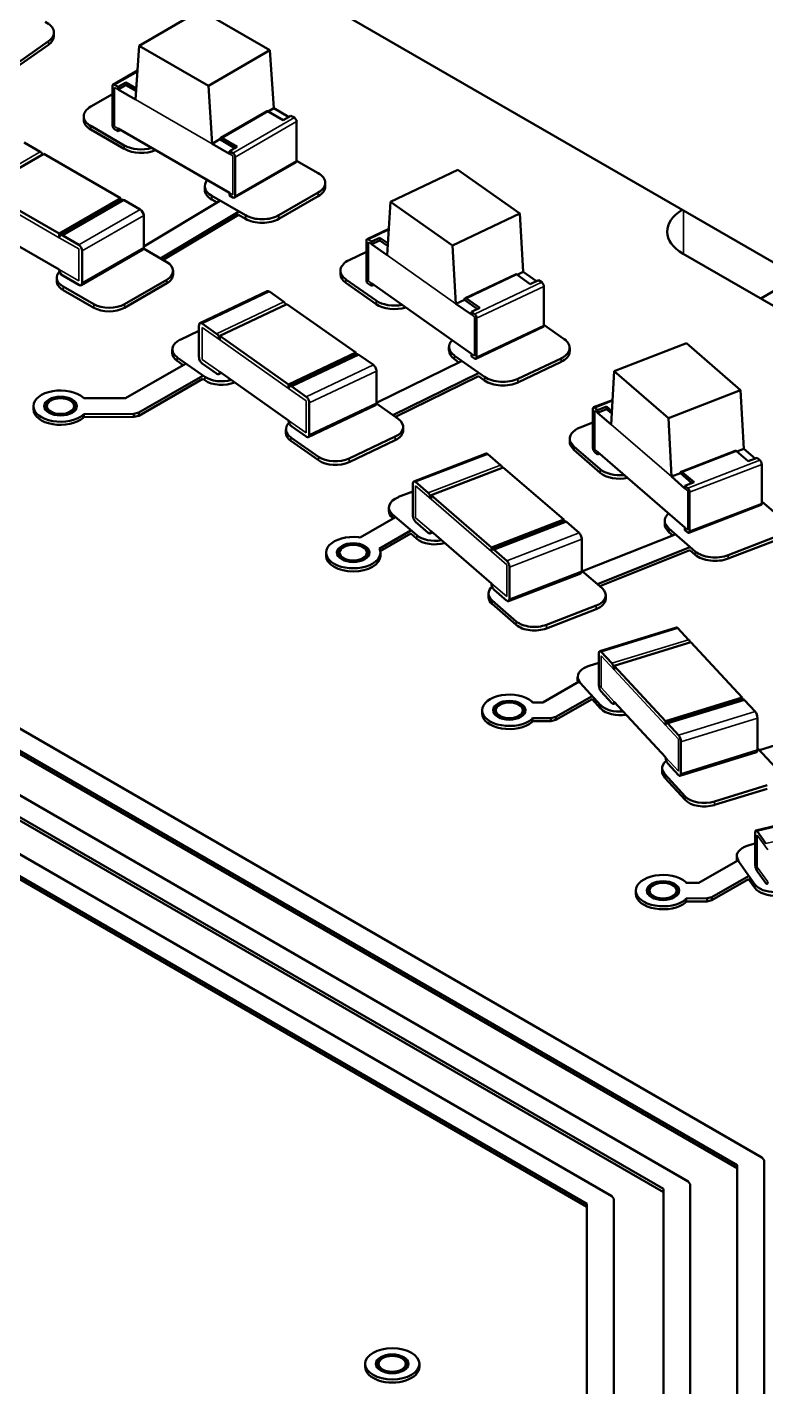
# Model space of a CAD drawing. Header units: inches. Extents: x 9.1 to 24.9, y 4.9 to 17.
# Drawn here: x 19.672 to 20.475, y 12.059 to 13.537 of the extents above; entities that cross this region are included whole.
import ezdxf

# ---------------------------------------------------------------- set-up
doc = ezdxf.new("R2010")
doc.units = ezdxf.units.IN
doc.header["$MEASUREMENT"] = 0
doc.layers.add('Visible (ANSI)', color=7, linetype='Continuous', lineweight=50)
doc.layers.add('Visible Narrow (ANSI)', color=7, linetype='Continuous', lineweight=35)

msp = doc.modelspace()

# ---------------------------------------------------------------- linework, layer by layer
at = {"layer": 'Visible (ANSI)'}
for p, q in [((19.5668, 13.8105), (20.569, 13.2318)), ((19.8607, 13.5554), (19.7939, 13.5168)), ((19.8607, 13.5554), (19.9359, 13.512)), ((19.7012, 13.5312), (19.7012, 13.5274)), ((19.6954, 13.5218), (19.657, 13.4948)), ((19.6954, 13.5179), (19.657, 13.4909)), ((19.7897, 13.4584), (19.7939, 13.5168)), ((19.7939, 13.5168), (19.8691, 13.4734)), ((19.9359, 13.512), (19.8691, 13.4734)), ((19.9359, 13.512), (19.9401, 13.4488)), ((19.7654, 13.4745), (19.792, 13.4899)), ((19.7412, 13.4507), (19.7647, 13.4642)), ((19.7647, 13.4305), (19.7647, 13.4729)), ((19.7672, 13.4744), (19.771, 13.4722)), ((19.7793, 13.477), (19.771, 13.4722)), ((19.771, 13.4693), (19.7793, 13.4741)), ((19.771, 13.4693), (19.771, 13.4722)), ((19.771, 13.4693), (19.7897, 13.4584)), ((19.7793, 13.477), (19.7793, 13.4741)), ((19.7906, 13.4705), (19.7793, 13.477)), ((19.7793, 13.4741), (19.7904, 13.4677)), ((19.8691, 13.4734), (19.8733, 13.4102)), ((19.7336, 13.4401), (19.7336, 13.4363)), ((19.8824, 13.4167), (19.9325, 13.4456)), ((19.9401, 13.4488), (19.9342, 13.4454)), ((19.9342, 13.4454), (19.9505, 13.436)), ((19.9401, 13.4488), (19.9564, 13.4394)), ((19.9505, 13.436), (19.9589, 13.4408)), ((19.9589, 13.4408), (19.9626, 13.4387)), ((19.7777, 13.4085), (19.7412, 13.4296)), ((19.7777, 13.4046), (19.7412, 13.4257)), ((19.7672, 13.4261), (19.771, 13.424)), ((19.771, 13.4269), (19.8921, 13.3569)), ((19.771, 13.424), (19.771, 13.4269)), ((19.7735, 13.4254), (19.771, 13.424)), ((19.9651, 13.3919), (19.9651, 13.4343)), ((19.6689, 13.4117), (19.6864, 13.4015)), ((19.8816, 13.4151), (19.8733, 13.4102)), ((19.8733, 13.4102), (19.8921, 13.3994)), ((19.8816, 13.4151), (19.8979, 13.4056)), ((19.9004, 13.4071), (19.8841, 13.4165)), ((19.8921, 13.4023), (19.9004, 13.4071)), ((19.6234, 13.3608), (19.6902, 13.3994)), ((19.6902, 13.3994), (19.7737, 13.3512)), ((19.8921, 13.4023), (19.8958, 13.4001)), ((19.8921, 13.4023), (19.8921, 13.3994)), ((19.8983, 13.3533), (19.8983, 13.3958)), ((19.9651, 13.3919), (19.9886, 13.3783)), ((19.8976, 13.3517), (19.9644, 13.3903)), ((20.1402, 13.3819), (20.0671, 13.3473)), ((20.1402, 13.3819), (20.2076, 13.3344)), ((19.6234, 13.3608), (19.7069, 13.3126)), ((19.8652, 13.3642), (19.8652, 13.3603)), ((19.9962, 13.3678), (19.9962, 13.3639)), ((19.7069, 13.3126), (19.7737, 13.3512)), ((19.708, 13.3107), (19.7748, 13.3493)), ((19.7737, 13.3486), (19.7737, 13.3512)), ((19.7775, 13.349), (19.795, 13.3389)), ((19.7988, 13.2987), (19.8815, 13.3481)), ((19.9093, 13.3325), (19.8727, 13.3536)), ((19.8786, 13.3464), (19.8727, 13.3498)), ((19.8921, 13.3569), (19.8921, 13.3541)), ((19.8921, 13.3541), (19.8958, 13.3519)), ((19.9886, 13.3572), (19.9458, 13.3325)), ((19.9886, 13.3534), (19.9458, 13.3287)), ((20.0634, 13.2891), (20.0671, 13.3473)), ((20.0671, 13.3473), (20.1345, 13.2998)), ((19.7988, 13.2976), (19.7988, 13.3324)), ((19.9019, 13.3363), (19.8171, 13.2856)), ((19.9019, 13.3329), (19.82, 13.284)), ((19.9093, 13.3287), (19.9019, 13.3329)), ((20.2076, 13.3344), (20.1345, 13.2998)), ((20.2076, 13.3344), (20.2113, 13.271)), ((19.6234, 13.3217), (19.7069, 13.2735)), ((20.0416, 13.3066), (20.0652, 13.3177)), ((19.7069, 13.3082), (19.7069, 13.3126)), ((19.7107, 13.3104), (19.7282, 13.3003)), ((20.0409, 13.2625), (20.0409, 13.3049)), ((20.0431, 13.3063), (20.0465, 13.3039)), ((20.0556, 13.3082), (20.0465, 13.3039)), ((20.0465, 13.301), (20.0556, 13.3053)), ((20.0465, 13.301), (20.0465, 13.3039)), ((20.0556, 13.3082), (20.0556, 13.3053)), ((20.0642, 13.3022), (20.0556, 13.3082)), ((20.0556, 13.3053), (20.064, 13.2994)), ((19.7309, 13.2566), (19.7977, 13.2952)), ((19.732, 13.2591), (19.732, 13.2938)), ((19.7985, 13.2963), (19.8238, 13.2817)), ((20.0222, 13.2839), (20.0409, 13.2928)), ((20.0465, 13.301), (20.0634, 13.2891)), ((20.1345, 13.2998), (20.1383, 13.2364)), ((20.3852, 13.2907), (21.3071, 12.7584)), ((19.8307, 13.2721), (19.8307, 13.2682)), ((20.0127, 13.2724), (20.0127, 13.2685)), ((19.7042, 13.2648), (19.7042, 13.261)), ((19.7107, 13.267), (19.7282, 13.2569)), ((19.8238, 13.2624), (19.7779, 13.2359)), ((19.8238, 13.2586), (19.7779, 13.2321)), ((20.0514, 13.2398), (20.0186, 13.2629)), ((20.0514, 13.236), (20.0186, 13.2591)), ((20.0431, 13.258), (20.0465, 13.2557)), ((20.0465, 13.2586), (20.1552, 13.1821)), ((20.0465, 13.2557), (20.0465, 13.2586)), ((20.1482, 13.2424), (20.2029, 13.2683)), ((20.2045, 13.268), (20.2191, 13.2577)), ((20.2113, 13.271), (20.2047, 13.2679)), ((20.2113, 13.271), (20.2257, 13.2609)), ((20.2191, 13.2577), (20.2282, 13.2621)), ((20.2282, 13.2621), (20.2316, 13.2597)), ((20.4998, 13.2594), (20.4696, 13.242)), ((19.7445, 13.2359), (19.7111, 13.2552)), ((19.7445, 13.2321), (19.7111, 13.2513)), ((19.86, 13.2153), (19.9331, 13.2499)), ((19.9354, 13.2495), (19.9511, 13.2384)), ((20.049, 13.2568), (20.0465, 13.2557)), ((20.2338, 13.2128), (20.2338, 13.2552)), ((19.8814, 13.2014), (19.9545, 13.236)), ((19.9545, 13.236), (20.0294, 13.1833)), ((20.1474, 13.2407), (20.1383, 13.2364)), ((20.1383, 13.2364), (20.1552, 13.2246)), ((20.1474, 13.2407), (20.1618, 13.2306)), ((20.1643, 13.2318), (20.1497, 13.2421)), ((20.1552, 13.2275), (20.1643, 13.2318)), ((19.8623, 13.2148), (19.8781, 13.2038)), ((20.1552, 13.2275), (20.1585, 13.2251)), ((20.1552, 13.2275), (20.1552, 13.2246)), ((20.1608, 13.1782), (20.1608, 13.2206)), ((20.2338, 13.2136), (20.2561, 13.1979)), ((19.8385, 13.1973), (19.8589, 13.207)), ((19.8589, 13.1782), (19.8589, 13.2129)), ((19.8814, 13.2014), (19.9564, 13.1487)), ((19.8814, 13.1971), (19.8814, 13.2014)), ((20.16, 13.1766), (20.2331, 13.2112)), ((19.8299, 13.1868), (19.8299, 13.1829)), ((20.1307, 13.1894), (20.1307, 13.1855)), ((20.262, 13.1885), (20.262, 13.1846)), ((20.3888, 13.1934), (20.3102, 13.1631)), ((20.3888, 13.1934), (20.4478, 13.1424)), ((19.7791, 13.1336), (19.8444, 13.1712)), ((19.8652, 13.157), (19.8352, 13.1781)), ((19.8418, 13.1696), (19.8352, 13.1742)), ((19.8623, 13.1715), (19.8781, 13.1604)), ((19.9564, 13.1487), (20.0294, 13.1833)), ((19.9575, 13.1468), (20.0305, 13.1814)), ((20.0294, 13.1809), (20.0294, 13.1833)), ((20.0328, 13.1809), (20.0485, 13.1699)), ((20.0519, 13.1286), (20.1443, 13.174)), ((20.1694, 13.1568), (20.1366, 13.1799)), ((20.1414, 13.1726), (20.1366, 13.176)), ((20.1552, 13.1821), (20.1552, 13.1792)), ((20.1552, 13.1792), (20.1585, 13.1769)), ((20.2525, 13.1769), (20.2057, 13.1548)), ((20.2525, 13.1731), (20.2057, 13.1509)), ((19.863, 13.1581), (19.7934, 13.118)), ((19.863, 13.1547), (19.7934, 13.1146)), ((19.8652, 13.1532), (19.863, 13.1547)), ((19.8803, 13.1599), (19.8831, 13.1612)), ((19.8814, 13.1623), (19.9564, 13.1096)), ((20.0519, 13.1284), (20.0519, 13.1631)), ((20.1628, 13.161), (20.0696, 13.1153)), ((20.1628, 13.1576), (20.0724, 13.1134)), ((20.1694, 13.153), (20.1628, 13.1576)), ((20.3069, 13.1052), (20.3102, 13.1631)), ((20.3102, 13.1631), (20.3693, 13.112)), ((19.9564, 13.1444), (19.9564, 13.1487)), ((19.9597, 13.1463), (19.9755, 13.1353)), ((20.4478, 13.1424), (20.3693, 13.112)), ((20.4478, 13.1424), (20.4511, 13.0788)), ((19.6789, 13.1251), (19.6789, 13.1217)), ((19.733, 13.1345), (19.7336, 13.1336)), ((19.7336, 13.1336), (19.7791, 13.1336)), ((19.9777, 13.0914), (20.0508, 13.126)), ((19.9788, 13.0938), (19.9788, 13.1285)), ((20.0518, 13.1278), (20.0756, 13.1111)), ((20.2879, 13.1238), (20.3084, 13.1317)), ((20.302, 13.1246), (20.2922, 13.1208)), ((20.302, 13.1246), (20.302, 13.1217)), ((20.3077, 13.1196), (20.302, 13.1246)), ((19.7336, 13.1165), (19.733, 13.1156)), ((19.733, 13.1122), (19.733, 13.1156)), ((19.7336, 13.1132), (19.733, 13.1122)), ((19.7881, 13.1167), (19.7336, 13.1165)), ((19.7336, 13.1132), (19.7336, 13.1165)), ((19.7881, 13.1133), (19.7336, 13.1132)), ((19.7934, 13.118), (19.7881, 13.1167)), ((19.7881, 13.1133), (19.7881, 13.1167)), ((19.7934, 13.1146), (19.7881, 13.1133)), ((19.7934, 13.1146), (19.7934, 13.118)), ((20.2872, 13.0797), (20.2872, 13.1222)), ((20.2892, 13.1234), (20.2922, 13.1208)), ((20.2922, 13.1179), (20.302, 13.1217)), ((20.2922, 13.1179), (20.2922, 13.1208)), ((20.2922, 13.1179), (20.3069, 13.1052)), ((20.302, 13.1217), (20.3076, 13.1169)), ((20.3693, 13.112), (20.3725, 13.0485)), ((19.9535, 13.0998), (19.9535, 13.0959)), ((19.9597, 13.1029), (19.9755, 13.0919)), ((20.0809, 13.1025), (20.0809, 13.0986)), ((20.2735, 13.102), (20.2872, 13.1074)), ((19.9888, 13.07), (19.9589, 13.0911)), ((19.9888, 13.0662), (19.9589, 13.0873)), ((20.0723, 13.0919), (20.0221, 13.0681)), ((20.0723, 13.0881), (20.0221, 13.0643)), ((20.262, 13.0896), (20.262, 13.0858)), ((20.2625, 13.0829), (20.2625, 13.0867)), ((20.2663, 13.0813), (20.2625, 13.0867)), ((20.2663, 13.0775), (20.2625, 13.0829)), ((20.295, 13.0565), (20.2663, 13.0813)), ((20.2663, 13.0775), (20.2663, 13.0813)), ((20.0925, 13.0433), (20.1711, 13.0736)), ((20.173, 13.0729), (20.1868, 13.061)), ((20.295, 13.0527), (20.2663, 13.0775)), ((20.2892, 13.0751), (20.2922, 13.0726)), ((20.2922, 13.0755), (20.3873, 12.9933)), ((20.2922, 13.0726), (20.2922, 13.0755)), ((20.2945, 13.0735), (20.2922, 13.0726)), ((20.3831, 13.0538), (20.442, 13.0766)), ((20.4433, 13.0762), (20.456, 13.0651)), ((20.4511, 13.0788), (20.4436, 13.0759)), ((20.4511, 13.0788), (20.4636, 13.068)), ((20.456, 13.0651), (20.4659, 13.0689)), ((20.4659, 13.0689), (20.4688, 13.0663)), ((20.1112, 13.0282), (20.1897, 13.0585)), ((20.1897, 13.0585), (20.2554, 13.0018)), ((20.3824, 13.0522), (20.3725, 13.0485)), ((20.3824, 13.0522), (20.3948, 13.0415)), ((20.3971, 13.0424), (20.3843, 13.0534)), ((20.4708, 13.0193), (20.4708, 13.0618)), ((19.1958, 13.0448), (20.471, 12.3083)), ((20.0915, 13.0061), (20.0915, 13.0408)), ((20.0944, 13.0426), (20.1082, 13.0307)), ((20.3725, 13.0485), (20.3873, 13.0357)), ((20.3873, 13.0386), (20.3971, 13.0424)), ((20.3873, 13.0386), (20.3903, 13.036)), ((20.3873, 13.0386), (20.3873, 13.0357)), ((20.444, 12.3001), (19.175, 13.0327)), ((20.444, 12.2967), (19.175, 13.0294)), ((20.0759, 13.0263), (20.0915, 13.0323)), ((20.1112, 13.0282), (20.1768, 12.9715)), ((20.1112, 13.0238), (20.1112, 13.0282)), ((20.3922, 12.989), (20.3922, 13.0314)), ((20.4708, 13.0213), (20.4917, 13.0032)), ((20.3638, 12.2741), (19.0914, 13.0086)), ((19.1123, 13.0207), (20.3908, 12.2823)), ((20.0654, 13.0149), (20.0654, 13.0111)), ((20.0956, 12.9847), (20.0694, 13.0074)), ((20.3915, 12.9874), (20.4701, 13.0177)), ((20.3638, 12.2707), (19.0914, 13.0053)), ((20.034, 12.9822), (20.0724, 13.0042)), ((20.0701, 13.0029), (20.0694, 13.0035)), ((20.0944, 12.9992), (20.1082, 12.9873)), ((20.1768, 12.9715), (20.2554, 13.0018)), ((20.1778, 12.9695), (20.2564, 12.9998)), ((20.2554, 12.9994), (20.2554, 13.0018)), ((20.2583, 12.9992), (20.2721, 12.9873)), ((20.3653, 13.0003), (20.3653, 12.9965)), ((20.3658, 12.9936), (20.3658, 12.9974)), ((20.3697, 12.992), (20.3658, 12.9974)), ((20.3697, 12.9882), (20.3658, 12.9936)), ((20.3984, 12.9672), (20.3697, 12.992)), ((20.3697, 12.9882), (20.3697, 12.992)), ((20.3873, 12.9933), (20.3873, 12.9904)), ((20.0324, 12.9826), (20.034, 12.9822)), ((20.0891, 12.9899), (20.0549, 12.9701)), ((20.0891, 12.9865), (20.056, 12.9674)), ((20.0956, 12.9808), (20.0891, 12.9865)), ((20.1101, 12.9867), (20.1128, 12.9877)), ((20.1112, 12.9891), (20.1768, 12.9324)), ((20.275, 12.9457), (20.275, 12.9804)), ((20.2758, 12.9456), (20.3765, 12.9857)), ((20.3738, 12.9847), (20.3697, 12.9882)), ((20.3873, 12.9904), (20.3903, 12.9878)), ((20.4846, 12.9825), (20.4342, 12.9631)), ((20.4846, 12.9787), (20.4342, 12.9593)), ((19.9971, 12.9658), (19.9971, 12.9625)), ((20.0549, 12.9701), (20.0556, 12.9692)), ((20.0561, 12.9658), (20.0561, 12.9625)), ((20.1768, 12.9671), (20.1768, 12.9715)), ((20.1797, 12.9689), (20.1935, 12.957)), ((20.3926, 12.9718), (20.292, 12.9316)), ((20.3926, 12.9684), (20.2946, 12.9293)), ((20.3984, 12.9634), (20.3926, 12.9684)), ((20.1965, 12.9154), (20.1965, 12.9501)), ((20.1954, 12.913), (20.274, 12.9433)), ((20.275, 12.9462), (20.2972, 12.9271)), ((20.1736, 12.9214), (20.1736, 12.9175)), ((20.1797, 12.9255), (20.1935, 12.9136)), ((20.3012, 12.9195), (20.3012, 12.9157)), ((20.2039, 12.8911), (20.1776, 12.9138)), ((20.2039, 12.8873), (20.1776, 12.91)), ((20.2907, 12.9082), (20.2366, 12.8874)), ((20.2907, 12.9043), (20.2366, 12.8835)), ((20.2946, 12.8588), (20.378, 12.8846)), ((20.3795, 12.8838), (20.3912, 12.8712)), ((20.3104, 12.8428), (20.3937, 12.8685)), ((20.3937, 12.8685), (20.4494, 12.8084)), ((20.2831, 12.8427), (20.2937, 12.8459)), ((20.2937, 12.8218), (20.2937, 12.8565)), ((20.2962, 12.8581), (20.3079, 12.8455)), ((20.2706, 12.8306), (20.2706, 12.8268)), ((20.2707, 12.8254), (20.2707, 12.8293)), ((20.2734, 12.8242), (20.2707, 12.8293)), ((20.3104, 12.8428), (20.3661, 12.7826)), ((20.3104, 12.8384), (20.3104, 12.8428)), ((20.2326, 12.8029), (20.2723, 12.8257)), ((20.271, 12.8249), (20.2707, 12.8254)), ((20.2956, 12.8001), (20.2734, 12.8242)), ((20.2734, 12.8237), (20.2734, 12.8242)), ((20.2962, 12.8147), (20.3079, 12.8021)), ((20.2209, 12.8039), (20.2215, 12.8029)), ((20.2215, 12.8029), (20.2326, 12.8029)), ((20.2862, 12.8098), (20.2469, 12.7873)), ((20.2862, 12.8064), (20.2469, 12.7839)), ((20.2956, 12.7963), (20.2862, 12.8064)), ((20.3095, 12.8013), (20.3119, 12.8021)), ((20.3104, 12.8037), (20.3661, 12.7436)), ((20.3661, 12.7826), (20.4494, 12.8084)), ((20.367, 12.7807), (20.4503, 12.8064)), ((20.4494, 12.8061), (20.4494, 12.8084)), ((20.4519, 12.8056), (20.4636, 12.793)), ((20.1668, 12.7944), (20.1668, 12.791)), ((20.2215, 12.7859), (20.2209, 12.7849)), ((20.2209, 12.7815), (20.2209, 12.7849)), ((20.2416, 12.786), (20.2215, 12.7859)), ((20.2215, 12.7825), (20.2215, 12.7859)), ((20.2469, 12.7873), (20.2416, 12.786)), ((20.2416, 12.7826), (20.2416, 12.786)), ((20.2469, 12.7839), (20.2469, 12.7873)), ((20.4661, 12.7513), (20.4661, 12.786)), ((20.4683, 12.751), (20.5755, 12.7853)), ((20.2215, 12.7825), (20.2209, 12.7815)), ((20.2416, 12.7826), (20.2215, 12.7825)), ((20.2469, 12.7839), (20.2416, 12.7826)), ((20.3661, 12.7783), (20.3661, 12.7826)), ((20.3686, 12.7799), (20.3803, 12.7673)), ((20.3828, 12.7255), (20.3828, 12.7603)), ((20.3818, 12.7232), (20.4652, 12.7489)), ((20.4661, 12.7534), (20.4865, 12.7315)), ((20.3624, 12.7314), (20.3624, 12.7275)), ((20.3626, 12.7262), (20.3626, 12.7301)), ((20.3652, 12.725), (20.3626, 12.7301)), ((20.3652, 12.7211), (20.3626, 12.7262)), ((20.3686, 12.7365), (20.3803, 12.7239)), ((19.5214, 12.7205), (20.3076, 12.2663)), ((20.3875, 12.7009), (20.3652, 12.725)), ((20.3652, 12.7211), (20.3652, 12.725)), ((20.3875, 12.6971), (20.3652, 12.7211)), ((20.4768, 12.713), (20.4195, 12.6953)), ((20.2806, 12.258), (19.5005, 12.7084)), ((20.2806, 12.2547), (19.5005, 12.705)), ((20.4768, 12.7091), (20.4195, 12.6915)), ((20.4644, 12.6639), (20.5517, 12.6848)), ((20.4636, 12.6268), (20.4636, 12.6616)), ((20.4657, 12.6631), (20.4752, 12.6498)), ((20.4581, 12.6482), (20.4636, 12.6495)), ((20.4023, 12.6069), (20.4448, 12.6313)), ((20.4435, 12.6317), (20.4435, 12.6356)), ((20.4453, 12.6304), (20.4435, 12.6356)), ((20.4438, 12.6307), (20.4435, 12.6317)), ((20.4634, 12.6052), (20.4453, 12.6304)), ((20.4453, 12.6299), (20.4453, 12.6304)), ((20.388, 12.6079), (20.3886, 12.6069)), ((20.4565, 12.6142), (20.4166, 12.5913)), ((20.4565, 12.6108), (20.4166, 12.588)), ((20.4634, 12.6013), (20.4565, 12.6108)), ((20.4657, 12.6197), (20.4752, 12.6064)), ((20.3339, 12.5984), (20.3339, 12.5951)), ((20.3886, 12.6069), (20.4023, 12.6069)), ((20.3886, 12.5899), (20.388, 12.589)), ((20.388, 12.5856), (20.388, 12.589)), ((20.3886, 12.5865), (20.388, 12.5856)), ((20.4113, 12.5901), (20.3886, 12.5899)), ((20.3886, 12.5865), (20.3886, 12.5899)), ((20.4113, 12.5867), (20.3886, 12.5865)), ((20.4166, 12.5913), (20.4113, 12.5901)), ((20.4113, 12.5867), (20.4113, 12.5901)), ((20.4166, 12.588), (20.4113, 12.5867)), ((20.4166, 12.588), (20.4166, 12.5913)), ((20.444, 11.159), (20.444, 12.3001)), ((20.471, 12.3083), (20.4732, 12.3053)), ((20.4732, 12.3053), (20.4735, 11.159)), ((20.3908, 12.2823), (20.393, 12.2792)), ((20.3638, 11.1831), (20.3638, 12.2741)), ((20.393, 12.2792), (20.3933, 11.1831)), ((20.2806, 11.6556), (20.2806, 12.258)), ((20.3076, 12.2663), (20.3098, 12.2632)), ((20.3098, 12.2632), (20.31, 11.6386)), ((20.0395, 12.084), (20.0395, 12.0807)), ((20.0986, 12.084), (20.0986, 12.0807))]:
    msp.add_line(p, q, dxfattribs=at)
for centre, major_axis, ratio, start_param, end_param in [((19.6754, 13.5312), (0.0258, 0), 0.57735, 5.595951, 7.166768), ((19.6754, 13.5274), (0.0258, 0), 0.57735, 5.595951, 6.283185), ((19.7672, 13.4715), (-0.00177, 0.00307), 0.57735, 5.497787, 7.068583), ((19.7595, 13.4401), (-0.0258, 0), 0.57735, 5.497781, 7.06859), ((19.7595, 13.4363), (-0.0258, 0), 0.57735, 0, 0.785404), ((19.9342, 13.4425), (-0.00177, 0.00307), 0.57735, 5.497787, 6.283185), ((19.9626, 13.4358), (-0.00177, 0.00307), 0.57735, 3.926991, 5.497787), ((19.7672, 13.429), (0.00177, -0.00307), 0.57735, 3.926991, 5.497787), ((19.796, 13.419), (-0.0258, 0), 0.57735, 0.785392, 2.036495), ((19.8841, 13.4136), (-0.00177, 0.00307), 0.57735, 5.497787, 7.068583), ((19.6864, 13.3972), (-0.00266, 0.0046), 0.57735, 4.712389, 5.497787), ((19.796, 13.4152), (-0.0258, 0), 0.57735, 0.785392, 2.22439), ((19.8958, 13.3972), (-0.00177, 0.00307), 0.57735, 3.926991, 5.497787), ((19.9626, 13.3934), (0.00177, -0.00307), 0.57735, 0, 0.785398), ((19.9704, 13.3678), (0.0258, 0), 0.57735, 5.497781, 7.06859), ((19.891, 13.3642), (-0.0258, 0), 0.57735, 5.817487, 7.06859), ((19.9704, 13.3639), (0.0258, 0), 0.57735, 5.497781, 6.283185), ((19.7775, 13.3446), (-0.00266, 0.0046), 0.57735, 5.497787, 6.283185), ((19.891, 13.3603), (-0.0258, 0), 0.57735, 0, 0.785404), ((19.8958, 13.3548), (0.00177, -0.00307), 0.57735, 5.497787, 7.068583), ((19.795, 13.3345), (-0.00266, 0.0046), 0.57735, 3.926991, 5.497787), ((19.9276, 13.3431), (-0.0258, 0), 0.57735, 0.785392, 2.356201), ((20.427, 13.3148), (-0.0591, 0), 0.57735, 5.517823, 7.068547), ((19.9276, 13.3392), (-0.0258, 0), 0.57735, 0.785392, 2.356201), ((19.7107, 13.3061), (-0.00266, 0.0046), 0.57735, 5.497787, 7.068583), ((20.0431, 13.3034), (-0.00152, 0.0032), 0.51798, 5.542284, 7.11308), ((19.7282, 13.2959), (-0.00266, 0.0046), 0.57735, 3.926991, 5.497787), ((19.795, 13.2998), (0.00266, -0.0046), 0.57735, 0, 0.785398), ((19.7107, 13.2714), (0.00266, -0.0046), 0.57735, 3.926991, 5.497787), ((19.8071, 13.2721), (0.0236, 0), 0.57735, 5.497793, 7.068577), ((20.0386, 13.2724), (-0.0258, 0), 0.57735, 5.399603, 6.97042), ((19.7278, 13.2648), (-0.0236, 0), 0.57735, 5.767748, 7.068577), ((19.7278, 13.261), (-0.0236, 0), 0.57735, 0, 0.785392), ((19.7282, 13.2612), (0.00266, -0.0046), 0.57735, 5.497787, 7.068583), ((19.8071, 13.2682), (0.0236, 0), 0.57735, 5.497793, 6.283185), ((20.0386, 13.2685), (-0.0258, 0), 0.57735, 0, 0.687235), ((20.0431, 13.2609), (0.00152, -0.0032), 0.51798, 3.971487, 5.542284), ((20.2045, 13.2651), (-0.00152, 0.0032), 0.51798, 5.542284, 6.283185), ((20.2316, 13.2568), (-0.00152, 0.0032), 0.51798, 3.971487, 5.542284), ((19.9354, 13.2451), (-0.00228, 0.0048), 0.51798, 5.542284, 6.283185), ((20.1497, 13.2392), (-0.00152, 0.0032), 0.51798, 5.542284, 7.11308), ((19.7612, 13.2456), (-0.0236, 0), 0.57735, 0.785404, 2.356188), ((19.7612, 13.2417), (-0.0236, 0), 0.57735, 0.785404, 2.356188), ((19.9511, 13.234), (-0.00228, 0.0048), 0.51798, 4.775337, 5.542284), ((20.0713, 13.2493), (-0.0258, 0), 0.57735, 0.687214, 1.900949), ((20.0713, 13.2455), (-0.0258, 0), 0.57735, 0.687214, 2.071464), ((19.8623, 13.2105), (-0.00228, 0.0048), 0.51798, 5.542284, 7.11308), ((20.1585, 13.2222), (-0.00152, 0.0032), 0.51798, 3.971487, 5.542284), ((19.8781, 13.1994), (-0.00228, 0.0048), 0.51798, 3.971487, 5.542284), ((20.2316, 13.2144), (0.00152, -0.0032), 0.51798, 0, 0.829895), ((19.8535, 13.1868), (-0.0236, 0), 0.57735, 5.399622, 6.970403), ((20.1566, 13.1894), (-0.0258, 0), 0.57735, 5.75669, 6.97042), ((20.1566, 13.1855), (-0.0258, 0), 0.57735, 0, 0.687235), ((20.2361, 13.1885), (0.0258, 0), 0.57735, 5.399603, 6.97042), ((20.2361, 13.1846), (0.0258, 0), 0.57735, 5.399603, 6.283185), ((19.8535, 13.1829), (-0.0236, 0), 0.57735, 0, 0.687218), ((19.8623, 13.1758), (0.00228, -0.0048), 0.51798, 3.971487, 5.542284), ((20.0328, 13.1766), (-0.00228, 0.0048), 0.51798, 5.542284, 6.283185), ((20.0485, 13.1655), (-0.00228, 0.0048), 0.51798, 3.971487, 5.542284), ((20.1585, 13.1798), (0.00152, -0.0032), 0.51798, 5.542284, 7.11308), ((19.8835, 13.1657), (-0.0236, 0), 0.57735, 0.687224, 2.034899), ((19.8781, 13.1647), (0.00228, -0.0048), 0.51798, 5.542284, 7.11308), ((20.1894, 13.1663), (-0.0258, 0), 0.57735, 0.687214, 2.258031), ((19.7084, 13.1251), (-0.0295, 0), 0.57735, 3.730639, 8.835732), ((19.8835, 13.1618), (-0.0236, 0), 0.57735, 0.687224, 2.216167), ((19.9597, 13.142), (-0.00228, 0.0048), 0.51798, 5.542284, 7.11308), ((20.1894, 13.1624), (-0.0258, 0), 0.57735, 0.687214, 2.258031), ((19.9755, 13.1309), (-0.00228, 0.0048), 0.51798, 3.971487, 5.542284), ((20.0485, 13.1308), (0.00228, -0.0048), 0.51798, 0, 0.829895), ((20.2892, 13.1205), (-0.00128, 0.00331), 0.453621, 5.578442, 7.149238), ((19.7084, 13.1217), (-0.0295, 0), 0.57735, 0, 2.552546), ((19.9597, 13.1073), (0.00228, -0.0048), 0.51798, 3.971487, 5.542284), ((20.0573, 13.1025), (0.0236, 0), 0.57735, 5.399622, 6.970403), ((19.9771, 13.0998), (-0.0236, 0), 0.57735, 5.739282, 6.970403), ((19.9771, 13.0959), (-0.0236, 0), 0.57735, 0, 0.687218), ((20.0573, 13.0986), (0.0236, 0), 0.57735, 5.399622, 6.283185), ((20.2878, 13.0896), (-0.0258, 0), 0.57735, 5.301424, 6.47954), ((19.9755, 13.0962), (0.00228, -0.0048), 0.51798, 5.542284, 7.11308), ((20.2878, 13.0858), (-0.0258, 0), 0.57735, 0, 0.196354), ((20.0071, 13.0787), (-0.0236, 0), 0.57735, 0.687224, 2.258018), ((20.0071, 13.0748), (-0.0236, 0), 0.57735, 0.687224, 2.258018), ((20.173, 13.0686), (-0.00191, 0.00496), 0.453621, 5.578442, 6.283185), ((20.2892, 13.078), (0.00128, -0.00331), 0.453621, 4.007645, 5.578442), ((20.4433, 13.0733), (-0.00128, 0.00331), 0.453621, 5.578442, 6.283185), ((20.4688, 13.0635), (-0.00128, 0.00331), 0.453621, 4.007645, 5.578442), ((20.1868, 13.0567), (-0.00191, 0.00496), 0.453621, 4.826576, 5.578442), ((20.3165, 13.0648), (-0.0258, 0), 0.57735, 0.589042, 1.761645), ((20.3165, 13.061), (-0.0258, 0), 0.57735, 0.589042, 1.913264), ((20.3843, 13.0505), (-0.00128, 0.00331), 0.453621, 5.578442, 7.149238), ((20.0944, 13.0383), (-0.00191, 0.00496), 0.453621, 5.578442, 7.149238), ((20.3903, 13.0331), (-0.00128, 0.00331), 0.453621, 4.007645, 5.578442), ((20.089, 13.0149), (-0.0236, 0), 0.57735, 5.301447, 6.872225), ((20.1082, 13.0264), (-0.00191, 0.00496), 0.453621, 4.007645, 5.578442), ((20.089, 13.0111), (-0.0236, 0), 0.57735, 0, 0.58904), ((20.0944, 13.0036), (0.00191, -0.00496), 0.453621, 4.007645, 5.578442), ((20.3912, 13.0003), (-0.0258, 0), 0.57735, 5.699629, 6.47954), ((20.4688, 13.021), (0.00128, -0.00331), 0.453621, 0, 0.866053), ((20.2583, 12.9949), (-0.00191, 0.00496), 0.453621, 5.578442, 6.283185), ((20.3912, 12.9965), (-0.0258, 0), 0.57735, 0, 0.196354), ((20.0266, 12.9658), (0.0295, 0), 0.57735, 1.374449, 6.479532), ((20.1152, 12.9923), (-0.0236, 0), 0.57735, 0.589048, 1.884958), ((20.1152, 12.9884), (-0.0236, 0), 0.57735, 0.589048, 2.045295), ((20.1082, 12.9917), (0.00191, -0.00496), 0.453621, 5.578442, 7.149238), ((20.2721, 12.983), (-0.00191, 0.00496), 0.453621, 4.007645, 5.578442), ((20.3903, 12.9907), (0.00128, -0.00331), 0.453621, 5.578442, 7.149238), ((20.0266, 12.9625), (0.0295, 0), 0.57735, 3.141593, 6.283185), ((20.1797, 12.9646), (-0.00191, 0.00496), 0.453621, 5.578442, 7.149238), ((20.4199, 12.9755), (-0.0258, 0), 0.57735, 0.589042, 2.159852), ((20.4199, 12.9717), (-0.0258, 0), 0.57735, 0.589042, 2.159852), ((20.1935, 12.9527), (-0.00191, 0.00496), 0.453621, 4.007645, 5.578442), ((20.1797, 12.9299), (0.00191, -0.00496), 0.453621, 4.007645, 5.578442), ((20.2721, 12.9483), (0.00191, -0.00496), 0.453621, 0, 0.866053), ((20.1973, 12.9214), (-0.0236, 0), 0.57735, 5.700986, 6.872225), ((20.1973, 12.9175), (-0.0236, 0), 0.57735, 0, 0.58904), ((20.2775, 12.9195), (0.0236, 0), 0.57735, 5.301447, 6.872225), ((20.1935, 12.918), (0.00191, -0.00496), 0.453621, 5.578442, 7.149238), ((20.2775, 12.9157), (0.0236, 0), 0.57735, 5.301447, 6.283185), ((20.2235, 12.8987), (-0.0236, 0), 0.57735, 0.589048, 2.159846), ((20.2235, 12.8948), (-0.0236, 0), 0.57735, 0.589048, 2.159846), ((20.3795, 12.8795), (-0.00157, 0.00508), 0.384894, 5.60736, 6.283185), ((20.2962, 12.8538), (-0.00157, 0.00508), 0.384894, 5.60736, 7.178156), ((20.3912, 12.8669), (-0.00157, 0.00508), 0.384894, 4.867662, 5.60736), ((20.3079, 12.8411), (-0.00157, 0.00508), 0.384894, 4.036564, 5.60736), ((20.2942, 12.8306), (-0.0236, 0), 0.57735, 5.203262, 6.381358), ((20.2942, 12.8268), (-0.0236, 0), 0.57735, 0, 0.098172), ((20.2962, 12.8191), (0.00157, -0.00508), 0.384894, 4.036564, 5.60736), ((20.1963, 12.7944), (-0.0295, 0), 0.57735, 3.730639, 8.835732), ((20.3165, 12.8066), (-0.0236, 0), 0.57735, 0.490887, 1.730646), ((20.3079, 12.8064), (0.00157, -0.00508), 0.384894, 5.60736, 7.178156), ((20.4519, 12.8013), (-0.00157, 0.00508), 0.384894, 5.60736, 6.283185), ((20.1963, 12.791), (-0.0295, 0), 0.57735, 0, 2.552546), ((20.3165, 12.8027), (-0.0236, 0), 0.57735, 0.490887, 1.868794), ((20.4636, 12.7887), (-0.00157, 0.00508), 0.384894, 4.036564, 5.60736), ((20.3686, 12.7756), (-0.00157, 0.00508), 0.384894, 5.60736, 7.178156), ((20.3803, 12.763), (-0.00157, 0.00508), 0.384894, 4.036564, 5.60736), ((20.3686, 12.7409), (0.00157, -0.00508), 0.384894, 4.036564, 5.60736), ((20.4636, 12.754), (0.00157, -0.00508), 0.384894, 0, 0.894971), ((20.3861, 12.7314), (-0.0236, 0), 0.57735, 5.656221, 6.381358), ((20.3861, 12.7275), (-0.0236, 0), 0.57735, 0, 0.098172), ((20.3803, 12.7282), (0.00157, -0.00508), 0.384894, 5.60736, 7.178156), ((20.4083, 12.7073), (-0.0236, 0), 0.57735, 0.490887, 2.061662), ((20.4083, 12.7035), (-0.0236, 0), 0.57735, 0.490887, 2.061662), ((20.4657, 12.6587), (-0.00124, 0.00517), 0.31246, 5.629922, 7.200718), ((20.4671, 12.6356), (-0.0236, 0), 0.57735, 5.105092, 6.283175), ((20.4657, 12.624), (0.00124, -0.00517), 0.31246, 4.059125, 5.629922), ((20.3634, 12.5984), (-0.0295, 0), 0.57735, 3.730639, 8.835732), ((20.4752, 12.6108), (0.00124, -0.00517), 0.31246, 5.629922, 7.200718), ((20.3634, 12.5951), (-0.0295, 0), 0.57735, 0, 2.552546), ((20.4852, 12.6104), (-0.0236, 0), 0.57735, 0.392702, 1.572113), ((20.4852, 12.6065), (-0.0236, 0), 0.57735, 0.392702, 1.686748), ((20.069, 12.0807), (-0.0295, 0), 0.57735, 0, 3.141593)]:
    msp.add_ellipse(centre, major_axis=major_axis, ratio=ratio, start_param=start_param, end_param=end_param, dxfattribs=at)
for centre, major_axis in [((19.7084, 13.1251), (0.0177, 0)), ((19.7084, 13.1251), (-0.0162, 0)), ((19.7084, 13.1251), (-0.0148, 0)), ((20.0266, 12.9658), (0.0177, 0)), ((20.0266, 12.9658), (-0.0162, 0)), ((20.0266, 12.9658), (-0.0148, 0)), ((20.1963, 12.7944), (0.0177, 0)), ((20.1963, 12.7944), (-0.0162, 0)), ((20.1963, 12.7944), (-0.0148, 0)), ((20.3634, 12.5984), (0.0177, 0)), ((20.3634, 12.5984), (-0.0162, 0)), ((20.3634, 12.5984), (-0.0148, 0)), ((20.069, 12.084), (-0.0295, 0)), ((20.069, 12.084), (0.0177, 0)), ((20.069, 12.084), (-0.0162, 0)), ((20.069, 12.084), (-0.0148, 0))]:
    msp.add_ellipse(centre, major_axis=major_axis, ratio=0.57735, dxfattribs=at)
at = {"layer": 'Visible Narrow (ANSI)'}
for p, q in [((19.6954, 13.5179), (19.6954, 13.5218)), ((19.7672, 13.4744), (19.7919, 13.4886)), ((19.7672, 13.4715), (19.771, 13.4693)), ((19.7672, 13.429), (19.7672, 13.4715)), ((19.8733, 13.4102), (19.7897, 13.4584)), ((19.8841, 13.4165), (19.9342, 13.4454)), ((19.8958, 13.4001), (19.9626, 13.4387)), ((19.7412, 13.4257), (19.7412, 13.4296)), ((19.7672, 13.429), (19.771, 13.4269)), ((19.8983, 13.3958), (19.9651, 13.4343)), ((19.7777, 13.4046), (19.7777, 13.4085)), ((19.6196, 13.363), (19.6864, 13.4015)), ((19.8921, 13.3994), (19.8958, 13.3972)), ((19.8958, 13.3548), (19.8958, 13.3972)), ((19.8983, 13.3533), (19.9651, 13.3919)), ((19.6234, 13.3565), (19.7069, 13.3082)), ((19.7107, 13.3104), (19.7775, 13.349)), ((19.8727, 13.3498), (19.8727, 13.3536)), ((19.8921, 13.3569), (19.8958, 13.3548)), ((19.9886, 13.3534), (19.9886, 13.3572)), ((19.7282, 13.3003), (19.795, 13.3389)), ((19.732, 13.2938), (19.7988, 13.3324)), ((19.9093, 13.3287), (19.9093, 13.3325)), ((19.9458, 13.3287), (19.9458, 13.3325)), ((20.3856, 13.2904), (20.3856, 13.3377)), ((20.0431, 13.3063), (20.0651, 13.3167)), ((19.7069, 13.3082), (19.7282, 13.2959)), ((20.0431, 13.3034), (20.0465, 13.301)), ((20.0431, 13.2609), (20.0431, 13.3034)), ((19.7282, 13.2612), (19.7282, 13.2959)), ((19.732, 13.2591), (19.7988, 13.2976)), ((20.1383, 13.2364), (20.0634, 13.2891)), ((19.7069, 13.2735), (19.7282, 13.2612)), ((19.8238, 13.2586), (19.8238, 13.2624)), ((20.0186, 13.2591), (20.0186, 13.2629)), ((20.0431, 13.2609), (20.0465, 13.2586)), ((20.1497, 13.2421), (20.2045, 13.268)), ((20.1585, 13.2251), (20.2316, 13.2597)), ((19.7111, 13.2513), (19.7111, 13.2552)), ((19.8623, 13.2148), (19.9354, 13.2495)), ((20.1608, 13.2206), (20.2338, 13.2552)), ((19.7445, 13.2321), (19.7445, 13.2359)), ((19.7779, 13.2321), (19.7779, 13.2359)), ((19.8781, 13.2038), (19.9511, 13.2384)), ((20.0514, 13.236), (20.0514, 13.2398)), ((20.1552, 13.2246), (20.1585, 13.2222)), ((20.1585, 13.1798), (20.1585, 13.2222)), ((19.8623, 13.1758), (19.8623, 13.2105)), ((19.8623, 13.2105), (19.8814, 13.1971)), ((20.1608, 13.1782), (20.2338, 13.2128)), ((19.8814, 13.1971), (19.9564, 13.1444)), ((19.8352, 13.1742), (19.8352, 13.1781)), ((19.8623, 13.1758), (19.8814, 13.1623)), ((19.9597, 13.1463), (20.0328, 13.1809)), ((19.9755, 13.1353), (20.0485, 13.1699)), ((20.1366, 13.176), (20.1366, 13.1799)), ((20.1552, 13.1821), (20.1585, 13.1798)), ((20.2525, 13.1731), (20.2525, 13.1769)), ((19.8652, 13.1532), (19.8652, 13.157)), ((19.9788, 13.1285), (20.0519, 13.1631)), ((20.1694, 13.153), (20.1694, 13.1568)), ((20.2057, 13.1509), (20.2057, 13.1548)), ((19.9564, 13.1444), (19.9755, 13.1309)), ((19.9755, 13.0962), (19.9755, 13.1309)), ((19.9788, 13.0938), (20.0519, 13.1284)), ((20.2892, 13.1234), (20.3084, 13.1307)), ((19.9564, 13.1096), (19.9755, 13.0962)), ((20.2892, 13.1205), (20.2922, 13.1179)), ((20.2892, 13.078), (20.2892, 13.1205)), ((20.3725, 13.0485), (20.3069, 13.1052)), ((19.9589, 13.0873), (19.9589, 13.0911)), ((20.0723, 13.0881), (20.0723, 13.0919)), ((19.9888, 13.0662), (19.9888, 13.07)), ((20.0221, 13.0643), (20.0221, 13.0681)), ((20.0944, 13.0426), (20.173, 13.0729)), ((20.2892, 13.078), (20.2922, 13.0755)), ((20.3843, 13.0534), (20.4433, 13.0762)), ((20.3903, 13.036), (20.4688, 13.0663)), ((20.1082, 13.0307), (20.1868, 13.061)), ((20.295, 13.0527), (20.295, 13.0565)), ((20.3922, 13.0314), (20.4708, 13.0618)), ((20.0944, 13.0036), (20.0944, 13.0383)), ((20.0944, 13.0383), (20.1112, 13.0238)), ((20.3873, 13.0357), (20.3903, 13.0331)), ((20.1112, 13.0238), (20.1768, 12.9671)), ((20.3903, 12.9907), (20.3903, 13.0331)), ((20.0694, 13.0035), (20.0694, 13.0074)), ((20.3922, 12.989), (20.4708, 13.0193)), ((20.0944, 13.0036), (20.1112, 12.9891)), ((20.1797, 12.9689), (20.2583, 12.9992)), ((20.3873, 12.9933), (20.3903, 12.9907)), ((20.0956, 12.9808), (20.0956, 12.9847)), ((20.1935, 12.957), (20.2721, 12.9873)), ((20.1965, 12.9501), (20.275, 12.9804)), ((20.1768, 12.9671), (20.1935, 12.9527)), ((20.3984, 12.9634), (20.3984, 12.9672)), ((20.4342, 12.9593), (20.4342, 12.9631)), ((20.1935, 12.918), (20.1935, 12.9527)), ((20.1768, 12.9324), (20.1935, 12.918)), ((20.1965, 12.9154), (20.275, 12.9457)), ((20.1776, 12.91), (20.1776, 12.9138)), ((20.2907, 12.9043), (20.2907, 12.9082)), ((20.2039, 12.8873), (20.2039, 12.8911)), ((20.2366, 12.8835), (20.2366, 12.8874)), ((20.2962, 12.8581), (20.3795, 12.8838)), ((20.3079, 12.8455), (20.3912, 12.8712)), ((20.2962, 12.8191), (20.2962, 12.8538)), ((20.2962, 12.8538), (20.3104, 12.8384)), ((20.3104, 12.8384), (20.3661, 12.7783)), ((20.2962, 12.8191), (20.3104, 12.8037)), ((20.2956, 12.7963), (20.2956, 12.8001)), ((20.3686, 12.7799), (20.4519, 12.8056)), ((20.3803, 12.7673), (20.4636, 12.793)), ((20.3828, 12.7603), (20.4661, 12.786)), ((20.3661, 12.7783), (20.3803, 12.763)), ((20.3803, 12.7282), (20.3803, 12.763)), ((20.3661, 12.7436), (20.3803, 12.7282)), ((20.3828, 12.7255), (20.4661, 12.7513)), ((20.3875, 12.6971), (20.3875, 12.7009)), ((20.4195, 12.6915), (20.4195, 12.6953)), ((20.4657, 12.6631), (20.553, 12.6839)), ((20.4752, 12.6498), (20.5625, 12.6707)), ((20.4657, 12.624), (20.4657, 12.6587)), ((20.4657, 12.6587), (20.4772, 12.6427)), ((20.4657, 12.624), (20.4772, 12.6079)), ((20.4634, 12.6013), (20.4634, 12.6052))]:
    msp.add_line(p, q, dxfattribs=at)

doc.saveas('drawing.dxf')
